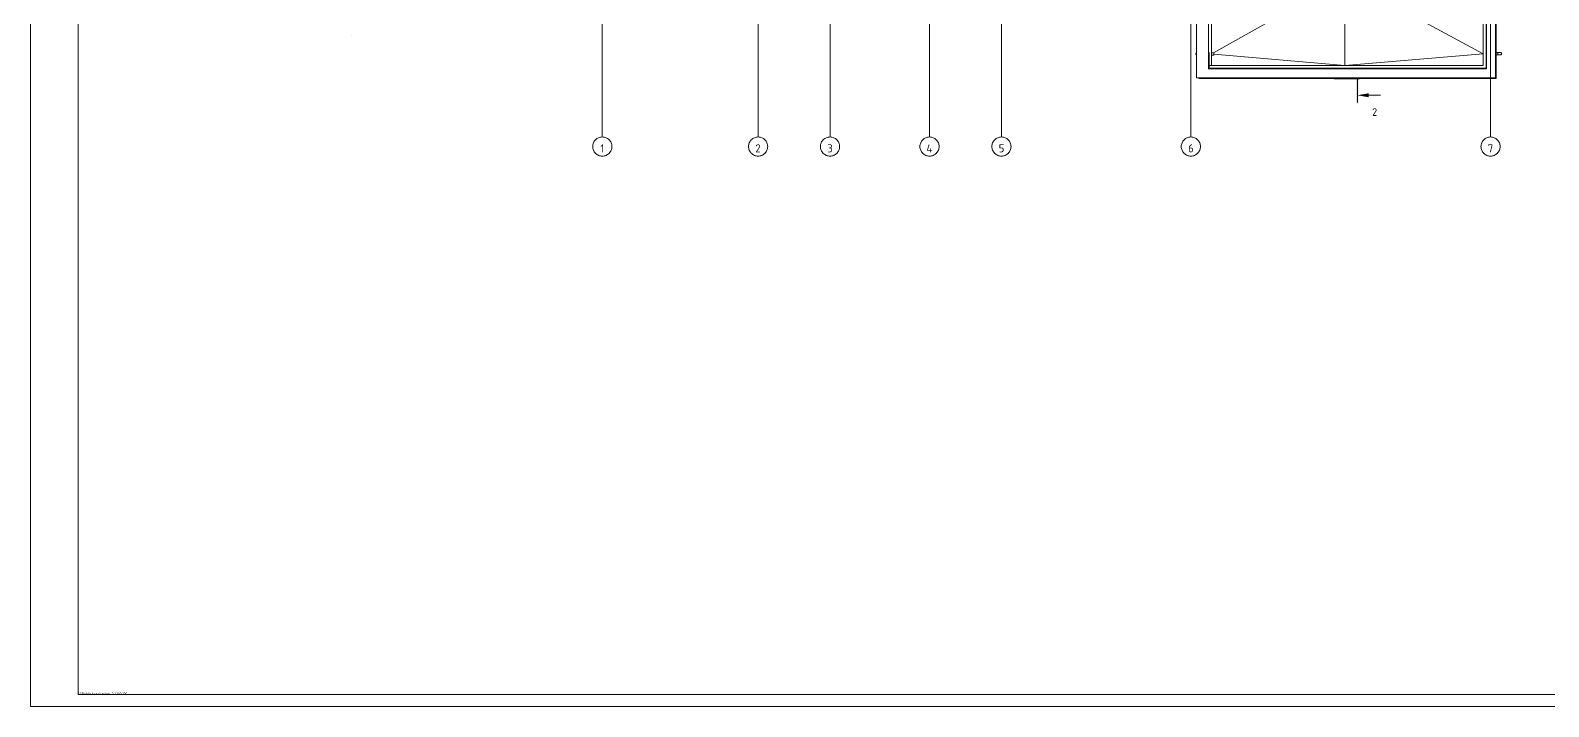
# Model space of a CAD drawing. Header units: millimetres. Extents: x 0 to 1189, y 0 to 841.
# Drawn here: x 0 to 633, y 0 to 282 of the extents above; entities that cross this region are included whole.
import ezdxf

# ---------------------------------------------------------------- set-up
doc = ezdxf.new("R2010")
doc.units = ezdxf.units.MM

msp = doc.modelspace()

# ---------------------------------------------------------------- hatches: boundary and pattern name
h = msp.add_hatch(color=7)
h.dxf.hatch_style = 2
h.paths.add_polyline_path([(134.250818, 280.060331), (134.204911, 280.041237), (134.185818, 279.99533), (134.204911, 279.949424), (134.250818, 279.93033), (134.260818, 279.93033), (134.306724, 279.949424), (134.325818, 279.99533), (134.306724, 280.041237), (134.260818, 280.060331)])
h = msp.add_hatch(color=7)
h.dxf.hatch_style = 2
h.paths.add_polyline_path([(553.240845, 261.819171), (554.038846, 261.819171), (554.038846, 251.689155), (553.240845, 251.689155)])
h = msp.add_hatch(color=7)
h.dxf.hatch_style = 2
h.paths.add_polyline_path([(558.318853, 254.198159), (553.644846, 255.02216), (558.318853, 255.846162)])
h = msp.add_hatch(color=7)
h.dxf.hatch_style = 2
h.paths.add_polyline_path([(20.096931, 155.046008), (20.051024, 155.026914), (20.031931, 154.981007), (20.051024, 154.935101), (20.096931, 154.916007), (20.106931, 154.916007), (20.152837, 154.935101), (20.171931, 154.981007), (20.152837, 155.026914), (20.106931, 155.046008)])
h = msp.add_hatch(color=7)
h.dxf.hatch_style = 2
h.paths.add_polyline_path([(20.096931, 145.012992), (20.051024, 144.993898), (20.031931, 144.947992), (20.051024, 144.902086), (20.096931, 144.882992), (20.106931, 144.882992), (20.152837, 144.902086), (20.171931, 144.947992), (20.152837, 144.993898), (20.106931, 145.012992)])
h = msp.add_hatch(color=7)
h.dxf.hatch_style = 2
h.paths.add_polyline_path([(20.096931, 130.026969), (20.051024, 130.007876), (20.031931, 129.961969), (20.051024, 129.916063), (20.096931, 129.896969), (20.106931, 129.896969), (20.152837, 129.916063), (20.171931, 129.961969), (20.152837, 130.007876), (20.106931, 130.026969)])
h = msp.add_hatch(color=7)
h.dxf.hatch_style = 2
h.paths.add_polyline_path([(20.096931, 110.044939), (20.051024, 110.025845), (20.031931, 109.979939), (20.051024, 109.934032), (20.096931, 109.914939), (20.106931, 109.914939), (20.152837, 109.934032), (20.171931, 109.979939), (20.152837, 110.025845), (20.106931, 110.044939)])
h = msp.add_hatch(color=7)
h.dxf.hatch_style = 2
h.paths.add_polyline_path([(20.096931, 90.021908), (20.051024, 90.002814), (20.031931, 89.956908), (20.051024, 89.911002), (20.096931, 89.891908), (20.106931, 89.891908), (20.152837, 89.911002), (20.171931, 89.956908), (20.152837, 90.002814), (20.106931, 90.021908)])
h = msp.add_hatch(color=7)
h.dxf.hatch_style = 2
h.paths.add_polyline_path([(20.096931, 90.021908), (20.051024, 90.002814), (20.031931, 89.956908), (20.051024, 89.911002), (20.096931, 89.891908), (20.106931, 89.891908), (20.152837, 89.911002), (20.171931, 89.956908), (20.152837, 90.002814), (20.106931, 90.021908)])
h = msp.add_hatch(color=7)
h.dxf.hatch_style = 2
h.paths.add_polyline_path([(20.096931, 65.04487), (20.051024, 65.025776), (20.031931, 64.97987), (20.051024, 64.933964), (20.096931, 64.91487), (20.106931, 64.91487), (20.152837, 64.933964), (20.171931, 64.97987), (20.152837, 65.025776), (20.106931, 65.04487)])
h = msp.add_hatch(color=7)
h.dxf.hatch_style = 2
h.paths.add_polyline_path([(20.096931, 30.034817), (20.051024, 30.015723), (20.031931, 29.969816), (20.051024, 29.92391), (20.096931, 29.904816), (20.106931, 29.904816), (20.152837, 29.92391), (20.171931, 29.969816), (20.152837, 30.015723), (20.106931, 30.034817)])

# ---------------------------------------------------------------- linework, layer by layer
at = {"color": 7, "lineweight": 0}
for p, q in [((0.125554, 840.985282), (0.125554, -0.006567)), ((20.106931, 4.988778), (1184.111809, 4.988778)), ((1189.107153, -0.006567), (0.125554, -0.006567))]:
    msp.add_line(p, q, dxfattribs=at)
for points in [[(20.106931, 835.989938), (20.106931, 4.994778)], [(20.106931, 835.989938), (20.106931, 4.994778)], [(238.672365, 237.628134), (238.672365, 729.022884)], [(303.672464, 237.628134), (303.672464, 730.151886)], [(333.67251, 237.628134), (333.67251, 730.151886)], [(375.172573, 237.628134), (375.172573, 506.499545)], [(405.172619, 237.628134), (405.172619, 506.499545)], [(484.17274, 237.628134), (484.17274, 498.997533)], [(609.172931, 237.628134), (609.172931, 498.997533)], [(486.500743, 305.104237), (486.500743, 262.266171)], [(491.569751, 266.066177), (491.569751, 305.104237)], [(607.482928, 305.104237), (607.482928, 266.066177)], [(611.282934, 262.266171), (611.282934, 305.104237)], [(611.478934, 305.304237), (611.478934, 262.066171)], [(492.769753, 303.704235), (492.769753, 267.466179)], [(493.551754, 272.766187), (548.385838, 303.616235)], [(548.385838, 267.466179), (548.385838, 303.616235)], [(606.078926, 272.356187), (548.385838, 303.616235)], [(606.078926, 267.466179), (606.078926, 303.704235)], [(607.278928, 294.16822), (607.278928, 272.866188)], [(607.478928, 294.16822), (607.478928, 273.427188)], [(611.478934, 279.244197), (611.581934, 279.244197)], [(611.581934, 279.244197), (611.581934, 273.448188)], [(486.270743, 272.295187), (486.269743, 272.326187), (486.285868, 272.442984), (486.331993, 272.549562), (486.404743, 272.640203), (486.500743, 272.709187)], [(486.499743, 271.845186), (486.403477, 271.925733), (486.331118, 272.026061), (486.285571, 272.141202), (486.269743, 272.266187), (486.285571, 272.390593), (486.331118, 272.505437), (486.403477, 272.605656), (486.499743, 272.686187)], [(486.347743, 272.531187), (486.413743, 272.616187)], [(491.769751, 272.866188), (491.569751, 272.866188)], [(491.769751, 272.866188), (491.769751, 266.066177)], [(492.799753, 273.866189), (492.769753, 273.866189)], [(492.799753, 273.466188), (492.799753, 273.866189)], [(492.799753, 273.466188), (492.799753, 271.066185)], [(492.802753, 272.766187), (492.802753, 271.766186)], [(493.802754, 272.766187), (492.802753, 272.766187)], [(493.802754, 271.766186), (493.802754, 272.766187)], [(606.078926, 272.356187), (548.385838, 267.466179)], [(607.278928, 266.066177), (607.278928, 272.866188)], [(607.478928, 272.866188), (607.278928, 272.866188)], [(607.478928, 272.866188), (607.478928, 273.427188)], [(607.478928, 272.866188), (607.478928, 266.066177)], [(611.478934, 273.435188), (611.282934, 273.435188)], [(611.478934, 273.448188), (611.581934, 273.448188)], [(611.478934, 272.856188), (612.278935, 272.856188)], [(612.278935, 271.856186), (612.278935, 272.856188)], [(612.278935, 272.856188), (613.278937, 272.856188)], [(612.278935, 272.856188), (612.278935, 271.856186)], [(612.399936, 272.924188), (612.353936, 272.924188)], [(612.353936, 272.924188), (612.353936, 272.856188)], [(612.399936, 272.856188), (612.399936, 272.924188)], [(613.278937, 272.856188), (613.379664, 272.846023), (613.4735, 272.816875), (613.55843, 272.770758), (613.632437, 272.709687), (613.693508, 272.635679), (613.739625, 272.55075), (613.768774, 272.456914), (613.778938, 272.356187), (613.768774, 272.255173), (613.739625, 272.161202), (613.693508, 272.076255), (613.632437, 272.002311), (613.55843, 271.941352), (613.4735, 271.895358), (613.379664, 271.866309), (613.278937, 271.856186)], [(613.658938, 272.678187), (613.765438, 272.532562), (613.802938, 272.356187)], [(613.802938, 272.356187), (613.765438, 272.178937), (613.658938, 272.033186)], [(613.765938, 272.462187), (613.779938, 272.356187)], [(613.779938, 272.356187), (613.765938, 272.249187)], [(607.482928, 266.066177), (491.569751, 266.066177)], [(491.769751, 267.466179), (606.078926, 267.466179)], [(491.769751, 266.266177), (501.676766, 266.266177)], [(492.769753, 270.666184), (492.799753, 270.666184)], [(492.799753, 270.666184), (492.799753, 271.066185)], [(492.802753, 271.766186), (493.802754, 271.766186)], [(548.385838, 267.466179), (493.802754, 272.235187)], [(501.676766, 266.266177), (501.676766, 266.066177)], [(514.772786, 266.266177), (501.676766, 266.266177)], [(514.772786, 266.266177), (523.172799, 266.266177)], [(514.772786, 266.266177), (514.772786, 266.066177)], [(523.172799, 266.266177), (523.172799, 266.066177)], [(544.451832, 266.266177), (523.172799, 266.266177)], [(544.451832, 266.266177), (552.851845, 266.266177)], [(544.451832, 266.266177), (544.451832, 266.066177)], [(552.851845, 266.266177), (552.851845, 266.066177)], [(574.101877, 266.266177), (552.851845, 266.266177)], [(574.101877, 266.266177), (582.50189, 266.266177)], [(574.101877, 266.266177), (574.101877, 266.066177)], [(582.50189, 266.266177), (582.50189, 266.066177)], [(596.344911, 266.266177), (582.50189, 266.266177)], [(596.344911, 266.266177), (607.278928, 266.266177)], [(596.344911, 266.266177), (596.344911, 266.066177)], [(611.478934, 271.856186), (612.278935, 271.856186)], [(612.278935, 271.856186), (613.278937, 271.856186)], [(486.500743, 262.266171), (611.282934, 262.266171)], [(487.569745, 262.066171), (487.569745, 262.266171)], [(501.676766, 262.066171), (487.569745, 262.066171)], [(501.676766, 262.266171), (501.676766, 262.066171)], [(611.478934, 262.066171), (501.676766, 262.066171)], [(514.307786, 262.066171), (514.307786, 262.038171)], [(524.907802, 262.038171), (514.307786, 262.038171)], [(514.772786, 262.266171), (514.772786, 262.066171)], [(523.172799, 262.266171), (523.172799, 262.066171)], [(524.907802, 262.066171), (524.907802, 262.038171)], [(543.883831, 262.066171), (543.883831, 261.908171)], [(554.483847, 261.908171), (543.883831, 261.908171)], [(544.451832, 262.266171), (544.451832, 262.066171)], [(552.851845, 262.266171), (552.851845, 262.066171)], [(553.644846, 262.042171), (553.644846, 252.022156)], [(554.483847, 262.066171), (554.483847, 261.908171)], [(574.101877, 262.266171), (574.101877, 262.066171)], [(574.272877, 262.066171), (574.272877, 261.987171)], [(584.872894, 261.987171), (574.272877, 261.987171)], [(582.52689, 262.266171), (582.52689, 262.066171)], [(584.872894, 262.066171), (584.872894, 261.987171)], [(596.344911, 262.266171), (596.344911, 262.066171)], [(556.64485, 255.02216), (563.307861, 255.02216)], [(234.672359, 233.628128), (234.693012, 234.037082), (234.75363, 234.434228), (234.852203, 234.817555), (234.986718, 235.185052), (235.155166, 235.534706), (235.355533, 235.864508), (235.58581, 236.172445), (235.843985, 236.456507), (236.128047, 236.714682), (236.435984, 236.944959), (236.765786, 237.145327), (237.11544, 237.313774), (237.482937, 237.448289), (237.866264, 237.546862), (238.26341, 237.607481), (238.672365, 237.628134), (239.081319, 237.607481), (239.478465, 237.546862), (239.861792, 237.448289), (240.229289, 237.313774), (240.578943, 237.145327), (240.908745, 236.944959), (241.216682, 236.714682), (241.500744, 236.456507), (241.758919, 236.172445), (241.989196, 235.864508), (242.189564, 235.534706), (242.358011, 235.185052), (242.492526, 234.817555), (242.591099, 234.434228), (242.651718, 234.037082), (242.672371, 233.628128)], [(299.672458, 233.628128), (299.693111, 234.037082), (299.753729, 234.434228), (299.852302, 234.817555), (299.986818, 235.185052), (300.155265, 235.534706), (300.355633, 235.864508), (300.58591, 236.172445), (300.844085, 236.456507), (301.128146, 236.714682), (301.436084, 236.944959), (301.765885, 237.145327), (302.11554, 237.313774), (302.483036, 237.448289), (302.866363, 237.546862), (303.263509, 237.607481), (303.672464, 237.628134), (304.081418, 237.607481), (304.478565, 237.546862), (304.861892, 237.448289), (305.229388, 237.313774), (305.579043, 237.145327), (305.908844, 236.944959), (306.216782, 236.714682), (306.500843, 236.456507), (306.759018, 236.172445), (306.989295, 235.864508), (307.189663, 235.534706), (307.35811, 235.185052), (307.492626, 234.817555), (307.591198, 234.434228), (307.651817, 234.037082), (307.67247, 233.628128)], [(329.672504, 233.628128), (329.693157, 234.037082), (329.753775, 234.434228), (329.852348, 234.817555), (329.986864, 235.185052), (330.155311, 235.534706), (330.355679, 235.864508), (330.585956, 236.172445), (330.84413, 236.456507), (331.128192, 236.714682), (331.436129, 236.944959), (331.765931, 237.145327), (332.115586, 237.313774), (332.483082, 237.448289), (332.866409, 237.546862), (333.263555, 237.607481), (333.67251, 237.628134), (334.081464, 237.607481), (334.478611, 237.546862), (334.861938, 237.448289), (335.229434, 237.313774), (335.579089, 237.145327), (335.90889, 236.944959), (336.216827, 236.714682), (336.500889, 236.456507), (336.759064, 236.172445), (336.989341, 235.864508), (337.189709, 235.534706), (337.358156, 235.185052), (337.492672, 234.817555), (337.591244, 234.434228), (337.651863, 234.037082), (337.672516, 233.628128)], [(371.172567, 233.628128), (371.19322, 234.037082), (371.253839, 234.434228), (371.352411, 234.817555), (371.486927, 235.185052), (371.655374, 235.534706), (371.855742, 235.864508), (372.086019, 236.172445), (372.344194, 236.456507), (372.628256, 236.714682), (372.936193, 236.944959), (373.265994, 237.145327), (373.615649, 237.313774), (373.983145, 237.448289), (374.366472, 237.546862), (374.763619, 237.607481), (375.172573, 237.628134), (375.581528, 237.607481), (375.978674, 237.546862), (376.362001, 237.448289), (376.729497, 237.313774), (377.079152, 237.145327), (377.408954, 236.944959), (377.716891, 236.714682), (378.000953, 236.456507), (378.259127, 236.172445), (378.489404, 235.864508), (378.689772, 235.534706), (378.858219, 235.185052), (378.992735, 234.817555), (379.091308, 234.434228), (379.151926, 234.037082), (379.172579, 233.628128)], [(401.172613, 233.628128), (401.193266, 234.037082), (401.253885, 234.434228), (401.352457, 234.817555), (401.486973, 235.185052), (401.65542, 235.534706), (401.855788, 235.864508), (402.086065, 236.172445), (402.34424, 236.456507), (402.628301, 236.714682), (402.936239, 236.944959), (403.26604, 237.145327), (403.615695, 237.313774), (403.983191, 237.448289), (404.366518, 237.546862), (404.763665, 237.607481), (405.172619, 237.628134), (405.581573, 237.607481), (405.97872, 237.546862), (406.362047, 237.448289), (406.729543, 237.313774), (407.079198, 237.145327), (407.408999, 236.944959), (407.716937, 236.714682), (408.000998, 236.456507), (408.259173, 236.172445), (408.48945, 235.864508), (408.689818, 235.534706), (408.858265, 235.185052), (408.992781, 234.817555), (409.091354, 234.434228), (409.151972, 234.037082), (409.172625, 233.628128)], [(480.172734, 233.628128), (480.193387, 234.037082), (480.254005, 234.434228), (480.352578, 234.817555), (480.487093, 235.185052), (480.655541, 235.534706), (480.855908, 235.864508), (481.086185, 236.172445), (481.34436, 236.456507), (481.628422, 236.714682), (481.936359, 236.944959), (482.266161, 237.145327), (482.615815, 237.313774), (482.983312, 237.448289), (483.366639, 237.546862), (483.763785, 237.607481), (484.17274, 237.628134), (484.581694, 237.607481), (484.978841, 237.546862), (485.362168, 237.448289), (485.729664, 237.313774), (486.079319, 237.145327), (486.40912, 236.944959), (486.717057, 236.714682), (487.001119, 236.456507), (487.259294, 236.172445), (487.489571, 235.864508), (487.689939, 235.534706), (487.858386, 235.185052), (487.992902, 234.817555), (488.091474, 234.434228), (488.152093, 234.037082), (488.172746, 233.628128)], [(605.172925, 233.628128), (605.193578, 234.037082), (605.254196, 234.434228), (605.352769, 234.817555), (605.487284, 235.185052), (605.655732, 235.534706), (605.856099, 235.864508), (606.086376, 236.172445), (606.344551, 236.456507), (606.628613, 236.714682), (606.93655, 236.944959), (607.266352, 237.145327), (607.616006, 237.313774), (607.983503, 237.448289), (608.36683, 237.546862), (608.763976, 237.607481), (609.172931, 237.628134), (609.581885, 237.607481), (609.979032, 237.546862), (610.362359, 237.448289), (610.729855, 237.313774), (611.07951, 237.145327), (611.409311, 236.944959), (611.717248, 236.714682), (612.00131, 236.456507), (612.259485, 236.172445), (612.489762, 235.864508), (612.69013, 235.534706), (612.858577, 235.185052), (612.993093, 234.817555), (613.091665, 234.434228), (613.152284, 234.037082), (613.172937, 233.628128)], [(242.672371, 233.628128), (242.651718, 233.219008), (242.591099, 232.82174), (242.492526, 232.438328), (242.358011, 232.070781), (242.189564, 231.721106), (241.989196, 231.391308), (241.758919, 231.083395), (241.500744, 230.799373), (241.216682, 230.54125), (240.908745, 230.311033), (240.578943, 230.110727), (240.229289, 229.942341), (239.861792, 229.80788), (239.478465, 229.709352), (239.081319, 229.648764), (238.672365, 229.628122), (238.26341, 229.648764), (237.866264, 229.709352), (237.482937, 229.80788), (237.11544, 229.942341), (236.765786, 230.110727), (236.435984, 230.311033), (236.128047, 230.54125), (235.843985, 230.799373), (235.58581, 231.083395), (235.355533, 231.391308), (235.155166, 231.721106), (234.986718, 232.070781), (234.852203, 232.438328), (234.75363, 232.82174), (234.693012, 233.219008), (234.672359, 233.628128)], [(307.67247, 233.628128), (307.651817, 233.219008), (307.591198, 232.82174), (307.492626, 232.438328), (307.35811, 232.070781), (307.189663, 231.721106), (306.989295, 231.391308), (306.759018, 231.083395), (306.500843, 230.799373), (306.216782, 230.54125), (305.908844, 230.311033), (305.579043, 230.110727), (305.229388, 229.942341), (304.861892, 229.80788), (304.478565, 229.709352), (304.081418, 229.648764), (303.672464, 229.628122), (303.263509, 229.648764), (302.866363, 229.709352), (302.483036, 229.80788), (302.11554, 229.942341), (301.765885, 230.110727), (301.436084, 230.311033), (301.128146, 230.54125), (300.844085, 230.799373), (300.58591, 231.083395), (300.355633, 231.391308), (300.155265, 231.721106), (299.986818, 232.070781), (299.852302, 232.438328), (299.753729, 232.82174), (299.693111, 233.219008), (299.672458, 233.628128)], [(337.672516, 233.628128), (337.651863, 233.219008), (337.591244, 232.82174), (337.492672, 232.438328), (337.358156, 232.070781), (337.189709, 231.721106), (336.989341, 231.391308), (336.759064, 231.083395), (336.500889, 230.799373), (336.216827, 230.54125), (335.90889, 230.311033), (335.579089, 230.110727), (335.229434, 229.942341), (334.861938, 229.80788), (334.478611, 229.709352), (334.081464, 229.648764), (333.67251, 229.628122), (333.263555, 229.648764), (332.866409, 229.709352), (332.483082, 229.80788), (332.115586, 229.942341), (331.765931, 230.110727), (331.436129, 230.311033), (331.128192, 230.54125), (330.84413, 230.799373), (330.585956, 231.083395), (330.355679, 231.391308), (330.155311, 231.721106), (329.986864, 232.070781), (329.852348, 232.438328), (329.753775, 232.82174), (329.693157, 233.219008), (329.672504, 233.628128)], [(379.172579, 233.628128), (379.151926, 233.219008), (379.091308, 232.82174), (378.992735, 232.438328), (378.858219, 232.070781), (378.689772, 231.721106), (378.489404, 231.391308), (378.259127, 231.083395), (378.000953, 230.799373), (377.716891, 230.54125), (377.408954, 230.311033), (377.079152, 230.110727), (376.729497, 229.942341), (376.362001, 229.80788), (375.978674, 229.709352), (375.581528, 229.648764), (375.172573, 229.628122), (374.763619, 229.648764), (374.366472, 229.709352), (373.983145, 229.80788), (373.615649, 229.942341), (373.265994, 230.110727), (372.936193, 230.311033), (372.628256, 230.54125), (372.344194, 230.799373), (372.086019, 231.083395), (371.855742, 231.391308), (371.655374, 231.721106), (371.486927, 232.070781), (371.352411, 232.438328), (371.253839, 232.82174), (371.19322, 233.219008), (371.172567, 233.628128)], [(409.172625, 233.628128), (409.151972, 233.219008), (409.091354, 232.82174), (408.992781, 232.438328), (408.858265, 232.070781), (408.689818, 231.721106), (408.48945, 231.391308), (408.259173, 231.083395), (408.000998, 230.799373), (407.716937, 230.54125), (407.408999, 230.311033), (407.079198, 230.110727), (406.729543, 229.942341), (406.362047, 229.80788), (405.97872, 229.709352), (405.581573, 229.648764), (405.172619, 229.628122), (404.763665, 229.648764), (404.366518, 229.709352), (403.983191, 229.80788), (403.615695, 229.942341), (403.26604, 230.110727), (402.936239, 230.311033), (402.628301, 230.54125), (402.34424, 230.799373), (402.086065, 231.083395), (401.855788, 231.391308), (401.65542, 231.721106), (401.486973, 232.070781), (401.352457, 232.438328), (401.253885, 232.82174), (401.193266, 233.219008), (401.172613, 233.628128)], [(488.172746, 233.628128), (488.152093, 233.219008), (488.091474, 232.82174), (487.992902, 232.438328), (487.858386, 232.070781), (487.689939, 231.721106), (487.489571, 231.391308), (487.259294, 231.083395), (487.001119, 230.799373), (486.717057, 230.54125), (486.40912, 230.311033), (486.079319, 230.110727), (485.729664, 229.942341), (485.362168, 229.80788), (484.978841, 229.709352), (484.581694, 229.648764), (484.17274, 229.628122), (483.763785, 229.648764), (483.366639, 229.709352), (482.983312, 229.80788), (482.615815, 229.942341), (482.266161, 230.110727), (481.936359, 230.311033), (481.628422, 230.54125), (481.34436, 230.799373), (481.086185, 231.083395), (480.855908, 231.391308), (480.655541, 231.721106), (480.487093, 232.070781), (480.352578, 232.438328), (480.254005, 232.82174), (480.193387, 233.219008), (480.172734, 233.628128)], [(613.172937, 233.628128), (613.152284, 233.219008), (613.091665, 232.82174), (612.993093, 232.438328), (612.858577, 232.070781), (612.69013, 231.721106), (612.489762, 231.391308), (612.259485, 231.083395), (612.00131, 230.799373), (611.717248, 230.54125), (611.409311, 230.311033), (611.07951, 230.110727), (610.729855, 229.942341), (610.362359, 229.80788), (609.979032, 229.709352), (609.581885, 229.648764), (609.172931, 229.628122), (608.763976, 229.648764), (608.36683, 229.709352), (607.983503, 229.80788), (607.616006, 229.942341), (607.266352, 230.110727), (606.93655, 230.311033), (606.628613, 230.54125), (606.344551, 230.799373), (606.086376, 231.083395), (605.856099, 231.391308), (605.655732, 231.721106), (605.487284, 232.070781), (605.352769, 232.438328), (605.254196, 232.82174), (605.193578, 233.219008), (605.172925, 233.628128)], [(20.106931, 4.994778), (1184.111809, 4.988778)], [(20.106931, 4.994778), (1184.111809, 4.988778)]]:
    msp.add_lwpolyline(points, dxfattribs=at)

# ---------------------------------------------------------------- texts
at = {"color": 7, "attachment_point": 1}
for s, insert, char_height in [('{\\fGOSTCommon|b0|i0|c0;2}', (559.79956, 249.607598), 3.175964), ('{\\fGOSTCommon|b0|i0|c0;1}', (237.868685, 234.569347), 3.338939), ('{\\fGOSTCommon|b0|i0|c0;2}', (302.550628, 234.569347), 3.338939), ('{\\fGOSTCommon|b0|i0|c0;3}', (332.550554, 234.569347), 3.338939), ('{\\fGOSTCommon|b0|i0|c0;4}', (373.895869, 234.569347), 3.338939), ('{\\fGOSTCommon|b0|i0|c0;5}', (404.051375, 234.569347), 3.338939), ('{\\fGOSTCommon|b0|i0|c0;6}', (483.052582, 234.569347), 3.338939), ('{\\fGOSTCommon|b0|i0|c0;7}', (608.052601, 234.569347), 3.338939)]:
    msp.add_mtext(s, dxfattribs=dict(at, insert=insert, char_height=char_height))
at = {"color": 7, "true_color": 0xffffff, "insert": (19.755599, 5.928867), "char_height": 1.012957, "attachment_point": 1}
msp.add_mtext('{\\fGOSTCommon|b0|i0|c0;GSPublisherVersion 0.1.100.100}', dxfattribs=at)

doc.saveas('drawing.dxf')
